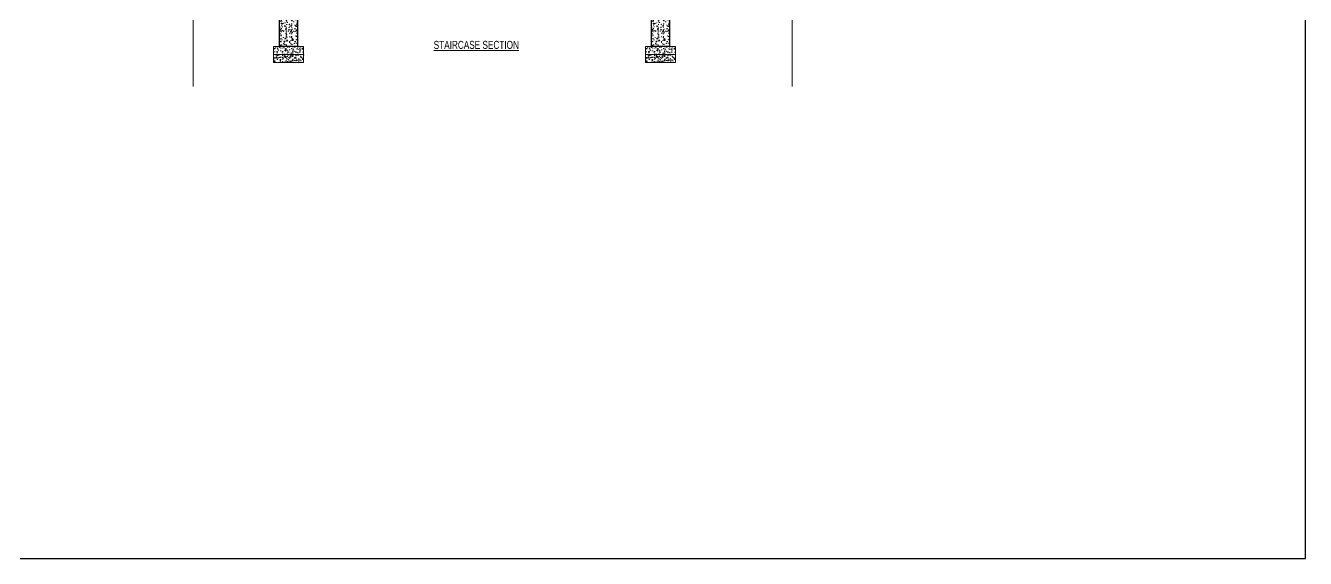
# Model space of a CAD drawing. Header units: inches. Extents: x 3365147 to 3374664, y 1380917 to 1384908.
# Drawn here: x 3374025 to 3374664, y 1382431 to 1382697 of the extents above; entities that cross this region are included whole.
import ezdxf

# ---------------------------------------------------------------- set-up
doc = ezdxf.new("R2010")
doc.units = ezdxf.units.IN
doc.header["$LTSCALE"] = 18
doc.header["$MEASUREMENT"] = 0
for name, color, linetype, lineweight in [('CONCRETE-00_BC', 46, 'Continuous', 25), ('CONCRETE-HATCH_BC', 43, 'Continuous', 5), ('PCC-00_BC', 1, 'Continuous', 20), ('PCC-HATCH_BC', 4, 'Continuous', 5), ('RIVER SAND-00_BC', 3, 'Continuous', 18), ('RIVER SAND-HATCH_BC', 254, 'Continuous', 5), ('STEPS-ZIGZAC LINE_BC', 3, 'Continuous', 15), ('TITLE TEXT-01_BC', 1, 'Continuous', 20), ('WALL-00_BC', 7, 'Continuous', 30)]:
    doc.layers.add(name, color=color, linetype=linetype, lineweight=lineweight)
doc.styles.add('WD Room text', font='swisscl.ttf')

msp = doc.modelspace()

# ---------------------------------------------------------------- hatches: boundary and pattern name
at = {"layer": 'CONCRETE-HATCH_BC', "transparency": 33554687}
h = msp.add_hatch(dxfattribs=at)
h.set_pattern_fill('AR-CONC', color=256, scale=0.5, angle=180, style=0)
h.set_pattern_definition([(230, (3394160.0197, 1392659.0113), (-3.5863009, 0.31376067), [0.375, -4.125]), (175, (3394160.0197, 1392659.0113), (0.69375667, -3.76096067), [0.3, -3.3]), (280.451444, (3394159.721, 1392659.0374), (-2.89254423, -3.44719995), [0.31870096, -3.50571056]), (226.1842, (3394160.0197, 1392658.0113), (-5.33620665, 0.8275964), [0.5625, -6.1875]), (276.635635, (3394159.575, 1392658.08), (-4.6733097, -4.870593), [0.4780517, -5.2585688]), (171.184164, (3394160.02, 1392658.011), (-4.6733097, -4.870593), [0.45, -4.95]), (201, (3394159.5197, 1392658.2613), (-2.98453526, 2.01309445), [0.375, -4.125]), (146, (3394159.5197, 1392658.2613), (-1.21657666, -3.6257502), [0.3, -3.3]), (251.451445, (3394159.271, 1392658.429), (-4.2011119, -1.61265576), [0.31870095, -3.50571056]), (217.5, (3394160.0197, 1392659.0113), (-0.06079928, -1.66446927), [0, -3.26, 0, -3.35, 0, -3.3125]), (187.5, (3394160.0197, 1392659.0113), (-1.31534769, -1.97205856), [0, -1.91, 0, -3.185, 0, -1.2625]), (147.5, (3394161.1347, 1392659.0113), (-2.66911218, 0.11277436), [0, -1.25, 0, -3.9, 0, -5.175]), (137.5, (3394161.6347, 1392659.0113), (-2.91593085, -0.5005249), [0, -1.625, 0, -2.59, 0, -3.675])])
h.paths.add_polyline_path([(3374151.51002, 1382704.58051), (3374160.51002, 1382704.58051), (3374160.51002, 1382686.58051), (3374151.51002, 1382686.58051)])
h = msp.add_hatch(dxfattribs=at)
h.set_pattern_fill('AR-CONC', color=256, scale=0.5, angle=180, style=0)
h.set_pattern_definition([(230, (3394345.9206, 1392659.0113), (-3.5863009, 0.31376067), [0.375, -4.125]), (175, (3394345.9206, 1392659.0113), (0.69375667, -3.76096067), [0.3, -3.3]), (280.451444, (3394345.6218, 1392659.0374), (-2.89254423, -3.44719995), [0.31870096, -3.50571056]), (226.1842, (3394345.9206, 1392658.0113), (-5.33620665, 0.8275964), [0.5625, -6.1875]), (276.635635, (3394345.476, 1392658.08), (-4.6733097, -4.870593), [0.4780517, -5.2585688]), (171.184164, (3394345.9206, 1392658.011), (-4.6733097, -4.870593), [0.45, -4.95]), (201, (3394345.4206, 1392658.2613), (-2.98453526, 2.01309445), [0.375, -4.125]), (146, (3394345.4206, 1392658.2613), (-1.21657666, -3.6257502), [0.3, -3.3]), (251.451445, (3394345.172, 1392658.429), (-4.2011119, -1.61265576), [0.31870095, -3.50571056]), (217.5, (3394345.9206, 1392659.0113), (-0.06079928, -1.66446927), [0, -3.26, 0, -3.35, 0, -3.3125]), (187.5, (3394345.9206, 1392659.0113), (-1.31534769, -1.97205856), [0, -1.91, 0, -3.185, 0, -1.2625]), (147.5, (3394347.0356, 1392659.0113), (-2.66911218, 0.11277436), [0, -1.25, 0, -3.9, 0, -5.175]), (137.5, (3394347.5356, 1392659.0113), (-2.91593085, -0.5005249), [0, -1.625, 0, -2.59, 0, -3.675])])
h.paths.add_polyline_path([(3374337.41091, 1382704.58051), (3374346.41091, 1382704.58051), (3374346.41091, 1382686.58051), (3374337.41091, 1382686.58051)])
at = {"layer": 'PCC-HATCH_BC', "transparency": 33554687}
h = msp.add_hatch(dxfattribs=at)
h.set_pattern_fill('AR-CONC', color=256, scale=0.5)
h.set_pattern_definition([(50, (3349477.4794, 1419137.332), (3.58630091, -0.31376067), [0.375, -4.125]), (355, (3349477.4794, 1419137.332), (-0.69375667, 3.76096067), [0.3, -3.3]), (100.4514445, (3349477.7782, 1419137.306), (2.89254423, 3.44719995), [0.31870096, -3.50571056]), (46.1842, (3349477.4794, 1419138.332), (5.33620665, -0.8275964), [0.5625, -6.1875]), (96.635635, (3349477.924, 1419138.263), (4.6733097, 4.870593), [0.4780517, -5.2585688]), (351.184164, (3349477.4794, 1419138.332), (4.6733097, 4.870593), [0.45, -4.95]), (21, (3349477.9794, 1419138.082), (2.98453526, -2.01309445), [0.375, -4.125]), (326, (3349477.9794, 1419138.082), (1.21657666, 3.62575023), [0.3, -3.3]), (71.451445, (3349478.228, 1419137.9143), (4.20111188, 1.61265576), [0.31870095, -3.50571056]), (37.5, (3349477.4794, 1419137.3321), (0.060799277, 1.66446927), [0, -3.26, 0, -3.35, 0, -3.3125]), (7.5, (3349477.4794, 1419137.3321), (1.31534769, 1.97205856), [0, -1.91, 0, -3.185, 0, -1.2625]), (327.5, (3349476.3644, 1419137.3321), (2.66911218, -0.11277436), [0, -1.25, 0, -3.9, 0, -5.175]), (317.5, (3349475.8644, 1419137.332), (2.91593085, 0.50052491), [0, -1.625, 0, -2.59, 0, -3.675])])
h.paths.add_polyline_path([(3374163.51002, 1382682.58051), (3374148.51002, 1382682.58051), (3374148.51002, 1382686.58051), (3374163.51002, 1382686.58051)])
h = msp.add_hatch(dxfattribs=at)
h.set_pattern_fill('AR-CONC', color=256, scale=0.5)
h.set_pattern_definition([(50, (3349663.3803, 1419137.332), (3.58630091, -0.31376067), [0.375, -4.125]), (355, (3349663.3803, 1419137.332), (-0.69375667, 3.76096067), [0.3, -3.3]), (100.4514445, (3349663.679, 1419137.306), (2.89254423, 3.44719995), [0.31870096, -3.50571056]), (46.1842, (3349663.3803, 1419138.332), (5.33620665, -0.8275964), [0.5625, -6.1875]), (96.635635, (3349663.825, 1419138.263), (4.6733097, 4.870593), [0.4780517, -5.2585688]), (351.184164, (3349663.38, 1419138.332), (4.6733097, 4.870593), [0.45, -4.95]), (21, (3349663.8803, 1419138.082), (2.98453526, -2.01309445), [0.375, -4.125]), (326, (3349663.8803, 1419138.082), (1.21657666, 3.62575023), [0.3, -3.3]), (71.451445, (3349664.129, 1419137.9143), (4.20111188, 1.61265576), [0.31870095, -3.50571056]), (37.5, (3349663.3803, 1419137.3321), (0.060799277, 1.66446927), [0, -3.26, 0, -3.35, 0, -3.3125]), (7.5, (3349663.3803, 1419137.3321), (1.31534769, 1.97205856), [0, -1.91, 0, -3.185, 0, -1.2625]), (327.5, (3349662.2653, 1419137.3321), (2.66911218, -0.11277436), [0, -1.25, 0, -3.9, 0, -5.175]), (317.5, (3349661.7653, 1419137.332), (2.91593085, 0.50052491), [0, -1.625, 0, -2.59, 0, -3.675])])
h.paths.add_polyline_path([(3374349.41091, 1382682.58051), (3374334.41091, 1382682.58051), (3374334.41091, 1382686.58051), (3374349.41091, 1382686.58051)])
at = {"layer": 'RIVER SAND-HATCH_BC', "transparency": 33554687}
h = msp.add_hatch(dxfattribs=at)
h.set_pattern_fill('AR-SAND', color=256)
h.set_pattern_definition([(37.5, (3349477.4794, 1419137.3321), (-0.06299336, 1.92682377), [0, -1.52, 0, -1.7, 0, -1.625]), (7.5, (3349477.4794, 1419137.332), (1.7697767, 2.82214607), [0, -0.82, 0, -1.37, 0, -0.525]), (327.5, (3349476.2494, 1419137.3321), (3.11414186, 0.005659054), [0, -0.5, 0, -1.8, 0, -2.35]), (317.5, (3349476.2494, 1419137.332), (3.0061266, 0.87767556), [0, -0.25, 0, -1.18, 0, -1.35])])
h.paths.add_polyline_path([(3374163.51002, 1382682.58051), (3374148.51002, 1382682.58051), (3374148.51002, 1382678.58051), (3374163.51002, 1382678.58051)])
h = msp.add_hatch(dxfattribs=at)
h.set_pattern_fill('AR-SAND', color=256)
h.set_pattern_definition([(37.5, (3349663.3803, 1419137.3321), (-0.06299336, 1.92682377), [0, -1.52, 0, -1.7, 0, -1.625]), (7.5, (3349663.3803, 1419137.332), (1.7697767, 2.82214607), [0, -0.82, 0, -1.37, 0, -0.525]), (327.5, (3349662.1503, 1419137.3321), (3.11414186, 0.005659054), [0, -0.5, 0, -1.8, 0, -2.35]), (317.5, (3349662.1503, 1419137.332), (3.0061266, 0.87767556), [0, -0.25, 0, -1.18, 0, -1.35])])
h.paths.add_polyline_path([(3374349.41091, 1382682.58051), (3374334.41091, 1382682.58051), (3374334.41091, 1382678.58051), (3374349.41091, 1382678.58051)])

# ---------------------------------------------------------------- linework, layer by layer
at = {"layer": 'CONCRETE-00_BC', "transparency": 33554687}
for points in [[(3374151.51002, 1382704.58051), (3374160.51002, 1382704.58051), (3374160.51002, 1382686.58051), (3374151.51002, 1382686.58051)], [(3374337.41091, 1382704.58051), (3374346.41091, 1382704.58051), (3374346.41091, 1382686.58051), (3374337.41091, 1382686.58051)]]:
    msp.add_lwpolyline(points, close=True, dxfattribs=at)
at = {"layer": 'PCC-00_BC', "transparency": 33554687}
for points in [[(3374163.51002, 1382682.58051), (3374148.51002, 1382682.58051), (3374148.51002, 1382686.58051), (3374163.51002, 1382686.58051)], [(3374349.41091, 1382682.58051), (3374334.41091, 1382682.58051), (3374334.41091, 1382686.58051), (3374349.41091, 1382686.58051)]]:
    msp.add_lwpolyline(points, close=True, dxfattribs=at)
at = {"layer": 'RIVER SAND-00_BC', "transparency": 33554687}
for points in [[(3374163.51002, 1382682.58051), (3374148.51002, 1382682.58051), (3374148.51002, 1382678.58051), (3374163.51002, 1382678.58051)], [(3374349.41091, 1382682.58051), (3374334.41091, 1382682.58051), (3374334.41091, 1382678.58051), (3374349.41091, 1382678.58051)]]:
    msp.add_lwpolyline(points, close=True, dxfattribs=at)
at = {"layer": 'STEPS-ZIGZAC LINE_BC'}
for points in [[(3374108.22212, 1383058.43999), (3374108.22212, 1382852.00363), (3374096.82936, 1382852.00363), (3374119.61488, 1382829.21811), (3374108.22212, 1382829.21811), (3374108.22212, 1382666.58051)], [(3374407.71383, 1383058.43999), (3374407.71383, 1382852.00363), (3374419.10659, 1382852.00363), (3374396.32107, 1382829.21811), (3374407.71383, 1382829.21811), (3374407.71383, 1382666.58051)]]:
    msp.add_lwpolyline(points, dxfattribs=at)
at = {"layer": 'WALL-00_BC'}
msp.add_lwpolyline([(3373535.04425, 1382430.68245), (3374664.23464, 1382430.68245), (3374664.23467, 1383187.50331), (3373535.04428, 1383187.50331)], close=True, dxfattribs=at)

# ---------------------------------------------------------------- texts
at = {"layer": 'TITLE TEXT-01_BC', "transparency": 33554687, "insert": (3374249.82897, 1382689.3632), "char_height": 4, "attachment_point": 2, "style": 'WD Room text'}
msp.add_mtext('{\\LSTAIRCASE SECTION  }', dxfattribs=at)

doc.saveas('drawing.dxf')
